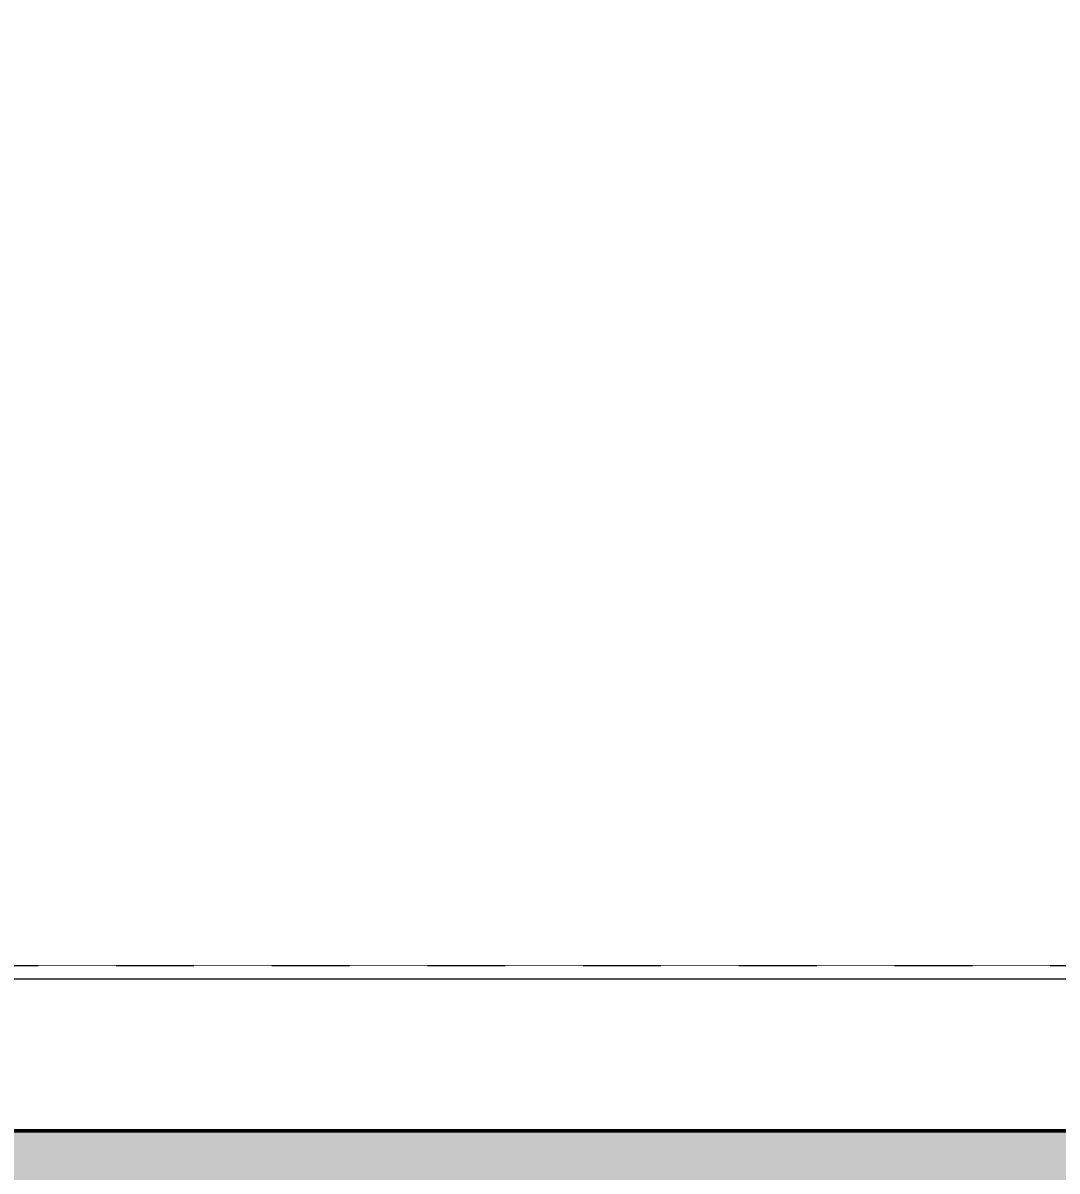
# Model space of a CAD drawing. Header units: millimetres. Extents: x -48147 to 1414029, y -496296 to 18123.
# Drawn here: x 1373690 to 1375565, y -483109 to -481028 of the extents above; entities that cross this region are included whole.
import ezdxf

# ---------------------------------------------------------------- set-up
doc = ezdxf.new("R2010")
doc.units = ezdxf.units.MM
doc.header["$MEASUREMENT"] = 0
doc.linetypes.add('Dashed', pattern=[2822.222233, 1411.111116, -1411.111116])
doc.linetypes.add('Wipeout_Contour', pattern=[1000, 0, -1000])
for name, color, linetype, lineweight, true_color in [('0_Pen_No__105', 7, 'Continuous', 15, 0xa6a6a6), ('A-230-M_FLOOR.IFC Import_Pen_No__109', 7, 'Continuous', 15, 0xa6a6a6), ('A-230-M_FLOOR.IFC Import_Pen_No__29', 7, 'Continuous', 50, 0x2a2a2a)]:
    doc.layers.add(name, color=color, linetype=linetype, lineweight=lineweight, true_color=true_color)
for name, color, linetype in [('A-230-M_FLOOR.IFC Import', 7, 'Continuous'), ('New_A-20-M_Floor_Slab', 7, 'Continuous'), ('New_A-25-M_Wall_Int', 7, 'Continuous'), ('New_A-95-D_1_20', 7, 'Continuous')]:
    doc.layers.add(name, color=color, linetype=linetype)
doc.layers.add('New_A-20-M_Floor_Slab_Pen_No__4', color=7, linetype='Continuous', lineweight=20)
doc.layers.add('New_A-95-D_1_20_Pen_No__1', color=7, linetype='Continuous', lineweight=13)
doc.styles.add('GENERATED_STYLE_1', font='')
doc.styles.get('GENERATED_STYLE_1').set_extended_font_data('Arial')
doc.dimstyles.new('GENERATED_STYLE__3', dxfattribs={"dimtxt": 125, "dimasz": 47.5, "dimexe": 0.18, "dimexo": 50, "dimgap": 0.09, "dimtad": 1, "dimdec": 0, "dimzin": 0, "dimdsep": 46, "dimtxsty": 'GENERATED_STYLE_1', "dimblk": 'ARROWHEAD_2', "dimblk1": 'ARROWHEAD_2', "dimblk2": 'ARROWHEAD_2', "dimcen": 0.09, "dimclrd": 7, "dimclre": 7, "dimclrt": 7, "dimadec": 0, "dimazin": 0, "dimtfac": 1, "dimtdec": 4, "dimtmove": 2, "dimatfit": 3, "dimfxl": 1, "dimtolj": 1, "dimtzin": 0, "dimarcsym": 0})
doc.dimstyles.new('GENERATED_STYLE__4', dxfattribs={"dimtxt": 125, "dimasz": 47.5, "dimexe": 0.18, "dimexo": 50, "dimgap": 0.09, "dimtad": 1, "dimdec": 0, "dimzin": 0, "dimdsep": 46, "dimtxsty": 'GENERATED_STYLE_1', "dimblk": 'ARROWHEAD_2', "dimblk1": 'ARROWHEAD_2', "dimblk2": 'ARROWHEAD_2', "dimcen": 0.09, "dimclrd": 7, "dimclre": 7, "dimclrt": 7, "dimadec": 0, "dimazin": 0, "dimtfac": 1, "dimtdec": 4, "dimtmove": 0, "dimatfit": 3, "dimfxl": 1, "dimtolj": 1, "dimtzin": 0, "dimarcsym": 0})

# ---------------------------------------------------------------- blocks, each defined once
blk = doc.blocks.new('Section Elem_17_2', base_point=(1372879, -490836.7))
at = {"color": 254, "linetype": 'Wipeout_Contour', "lineweight": 0, "ltscale": 5819232.408667839}
blk.add_wipeout([(1360553.5, -482736.7), (1360553.5, -482761.7), (1384190.1, -482761.7), (1384190.1, -482736.7)], dxfattribs=at).dxf.layer = 'New_A-20-M_Floor_Slab'
at = {"layer": 'New_A-20-M_Floor_Slab_Pen_No__4', "linetype": 'Continuous'}
blk.add_line((1377100.7, -482736.7), (1360553.5, -482736.7), dxfattribs=at)
at = {"color": 254, "linetype": 'Wipeout_Contour', "lineweight": 0, "ltscale": 5819431.568985038}
blk.add_wipeout([(1360553.5, -482761.7), (1360553.5, -483036.7), (1384190.1, -483036.7), (1384190.1, -482761.7)], dxfattribs=at).dxf.layer = 'New_A-20-M_Floor_Slab'
at = {"layer": 'New_A-20-M_Floor_Slab_Pen_No__4', "linetype": 'Continuous'}
blk.add_line((1384190.1, -482761.7), (1360553.5, -482761.7), dxfattribs=at)
blk = doc.blocks.new('Section Elem_283_2', base_point=(1372879, -490836.7))
at = {"color": 254, "linetype": 'Wipeout_Contour', "lineweight": 0, "ltscale": 7265142.16974031}
blk.add_wipeout([(1365232.1, -479761.7), (1365232.1, -482736.7), (1376436.9, -482736.7), (1376436.9, -479761.7), (1372266.1, -479761.7)], dxfattribs=at).dxf.layer = 'New_A-25-M_Wall_Int'
blk = doc.blocks.new('Section Elem_733_2', base_point=(1372879, -490836.7))
at = {"color": 254, "linetype": 'Wipeout_Contour', "lineweight": 0, "ltscale": 5859149.695969879}
blk.add_wipeout([(1360553.8, -483186.7), (1405057.4, -483186.7), (1405057.4, -483036.7), (1360553.8, -483036.7)], dxfattribs=at).dxf.layer = 'A-230-M_FLOOR.IFC Import'
at = {"layer": 'A-230-M_FLOOR.IFC Import_Pen_No__109', "linetype": 'Continuous'}
h = blk.add_hatch(dxfattribs=at)
h.set_pattern_fill('Lightweight_Concrete_0002', color=256, style=0, pattern_type=2)
h.set_pattern_definition([(0, (1372879, -490836.73), (0, 389.7114), [24.375, -200.625]), (0, (1372991.5, -490641.88), (0, 389.7114), [24.375, -200.625]), (60, (1372879, -490836.73), (-337.5, 194.8557), [24.375, -200.625]), (60, (1373104, -490836.73), (-337.5, 194.8557), [24.375, -200.625]), (120, (1372903.37, -490836.73), (337.5, 194.8557), [24.375, -200.625]), (120, (1373128.37, -490836.73), (337.5, 194.8557), [24.375, -200.625]), (0, (1372878.996, -490799.23), (0, 75), [0, -75, 0, -112.5]), (45, (1372916.496, -490799.23), (-53.03301, 53.03301), [0, -56.25, 0, -93.75])])
h.paths.add_polyline_path([(1360553.8, -483186.7), (1405057.4, -483186.7), (1405057.4, -483036.7), (1360553.8, -483036.7)])
at = {"layer": 'A-230-M_FLOOR.IFC Import_Pen_No__29', "linetype": 'Continuous', "flags": 128}
blk.add_lwpolyline([(1388500.1, -483036.7), (1384320.1, -483036.7), (1384305.1, -483036.7), (1384290.1, -483036.7), (1384287.1, -483036.7), (1384223.1, -483036.7), (1384220.1, -483036.7), (1384205.1, -483036.7), (1384190.1, -483036.7), (1360553.8, -483036.7)], dxfattribs=at)
blk = doc.blocks.new('*D780', base_point=(1372879, -490836.7))
at = {"layer": 'New_A-95-D_1_20_Pen_No__1', "linetype": 'Continuous'}
for p, q in [((1367360.9, -482718.7), (1367423.4, -482754.8)), ((1367439.1, -482736.7), (1367345.3, -482736.7)), ((1367360.9, -482743.7), (1367423.4, -482779.8)), ((1367392.2, -482761.7), (1367392.2, -482736.7)), ((1367439.1, -482761.7), (1367345.3, -482761.7)), ((1367392.2, -482792.3), (1367392.2, -482761.7))]:
    blk.add_line(p, q, dxfattribs=at)
at = {"layer": 'New_A-95-D_1_20_Pen_No__1', "insert": (1367367.2, -482989.1), "char_height": 125, "attachment_point": 7, "rotation": 90, "style": 'GENERATED_STYLE_1'}
blk.add_mtext('\\A1;{\\fArial|b0|i0|c0|p34;25}', dxfattribs=at)
blk = doc.blocks.new('ARROWHEAD_2')
at = {"color": 0, "linetype": 'Continuous', "lineweight": 0}
for p, q in [((-0.378, -0.655), (0.378, 0.655)), ((0, 0), (-1, 0))]:
    blk.add_line(p, q, dxfattribs=at)
blk = doc.blocks.new('*D781', base_point=(1372879, -490836.7))
at = {"layer": 'New_A-95-D_1_20_Pen_No__1', "linetype": 'Continuous'}
for p, q in [((1367423.4, -479004.8), (1367360.9, -478968.7)), ((1367392.2, -478986.7), (1367392.2, -478956.2)), ((1367439.1, -478986.7), (1367345.3, -478986.7)), ((1367392.2, -482736.7), (1367392.2, -478986.7)), ((1367360.9, -482718.7), (1367423.4, -482754.8)), ((1367439.1, -482736.7), (1367345.3, -482736.7))]:
    blk.add_line(p, q, dxfattribs=at)
at = {"layer": 'New_A-95-D_1_20_Pen_No__1', "insert": (1367367.2, -481076.2), "char_height": 125, "attachment_point": 7, "rotation": 90, "style": 'GENERATED_STYLE_1'}
blk.add_mtext('\\A1;{\\fArial|b0|i0|c0|p34;3,750}', dxfattribs=at)
blk = doc.blocks.new('S-24 Building Section_STORY_MARKER', base_point=(1372879, -490836.7))
at = {"layer": '0_Pen_No__105', "linetype": 'Dashed', "ltscale": 0.1}
blk.add_line((1358054.7, -482736.7), (1410366.7, -482736.7), dxfattribs=at)

msp = doc.modelspace()

# ---------------------------------------------------------------- block references
at = {"layer": 'New_A-20-M_Floor_Slab'}
msp.add_blockref('Section Elem_17_2', (1372879, -490836.7), dxfattribs=at)

# ---------------------------------------------------------------- next in the draw order: block references
at = {"layer": 'A-230-M_FLOOR.IFC Import'}
msp.add_blockref('Section Elem_733_2', (1372879, -490836.7), dxfattribs=at)
at = {"layer": 'New_A-25-M_Wall_Int'}
msp.add_blockref('Section Elem_283_2', (1372879, -490836.7), dxfattribs=at)

# ---------------------------------------------------------------- next in the draw order: dimensions: what is measured, and where the dimension line sits
at = {"layer": 'New_A-95-D_1_20', "linetype": 'Continuous'}
for base, p1, p2, dimstyle, picture, middle in [((1367392.2, -478986.7), (1383128, -482736.7), (1383128, -478986.7), 'GENERATED_STYLE__4', '*D781', (1367304.7, -480839.1)), ((1367392.2, -482736.7), (1383128, -482761.7), (1383128, -482736.7), 'GENERATED_STYLE__3', '*D780', (1367304.7, -482883.7))]:
    dim = msp.add_linear_dim(base=base, p1=p1, p2=p2, angle=90, dimstyle=dimstyle, dxfattribs=at)
    dim.commit()
    dim.dimension.update_dxf_attribs({"geometry": picture, "text_midpoint": middle, "dimtype": 160, "text_rotation": 90})

# ---------------------------------------------------------------- next in the draw order: block references
at = {"linetype": 'Continuous', "lineweight": 0}
msp.add_blockref('S-24 Building Section_STORY_MARKER', (1372879, -490836.7), dxfattribs=at)

doc.saveas('drawing.dxf')
